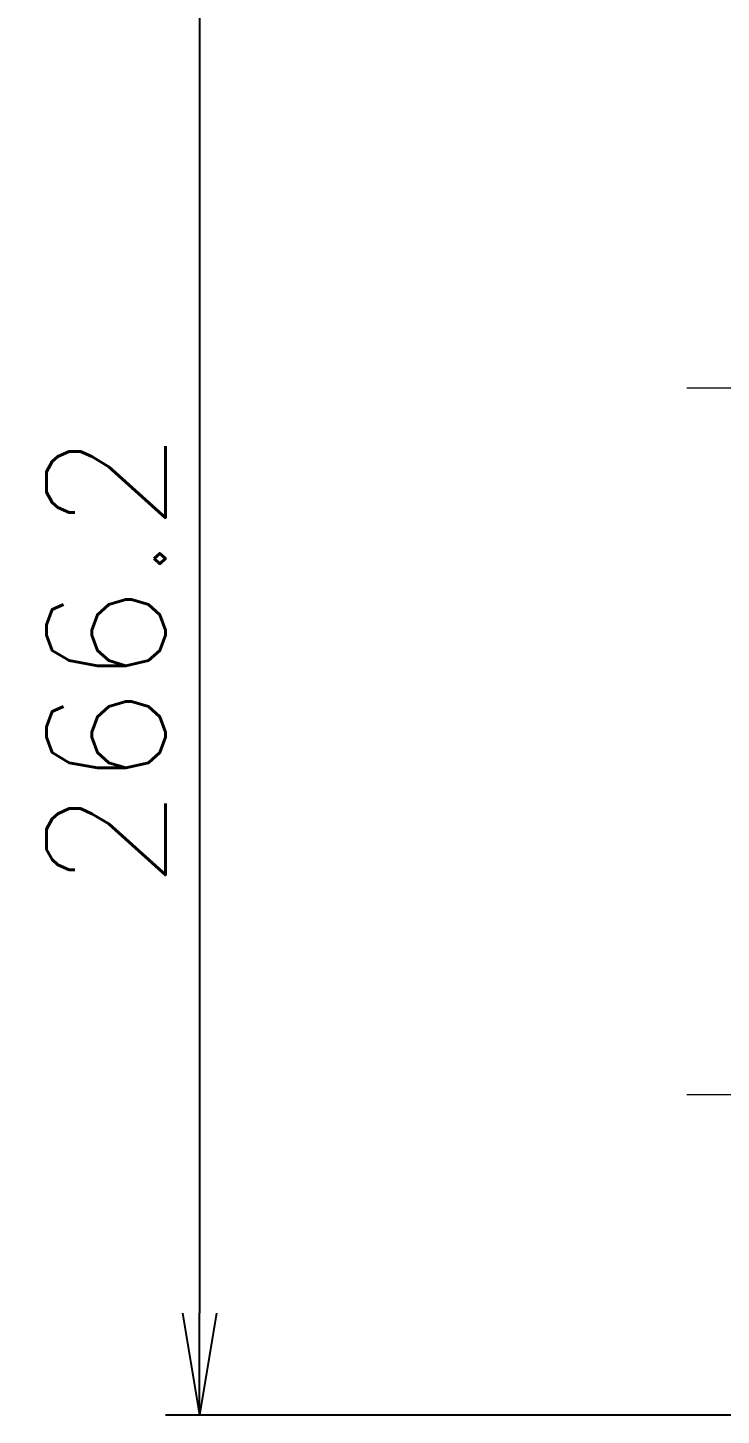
# Model space of a CAD drawing. Header units: millimetres. Extents: x 9439 to 18429, y 1498 to 3280.
# Drawn here: x 10633.7 to 10756, y 2668.5 to 2913.2 of the extents above; entities that cross this region are included whole.
import ezdxf

# ---------------------------------------------------------------- set-up
doc = ezdxf.new("R2010")
doc.units = ezdxf.units.MM
doc.linetypes.add('CENTER-HOKUTO', pattern=[23, 20, -1, 1, -1])
doc.layers.add('AM_7', color=2, linetype='CENTER-HOKUTO', lineweight=30)
doc.layers.add('word_dim', color=253, linetype='Continuous')
doc.styles.get("Standard").update_dxf_attribs({"font": 'romans.shx', "bigfont": 'bigfont.shx'})
doc.dimstyles.new('RS1-6', dxfattribs={"dimscale": 6, "dimtxt": 3.5, "dimasz": 3, "dimexe": 1, "dimexo": 0, "dimgap": 1, "dimtad": 3, "dimdsep": 46, "dimtxsty": 'Standard', "dimblk1": 'OPEN', "dimblk2": 'OPEN', "dimsah": 1, "dimcen": 0, "dimclrd": 256, "dimclre": 256, "dimclrt": 3, "dimadec": 0, "dimazin": 0, "dimtfac": 1, "dimtmove": 0, "dimatfit": 3, "dimldrblk": 'OPEN', "dimfxl": 0, "dimtolj": 1, "dimtzin": 0, "dimarcsym": 0})

# ---------------------------------------------------------------- blocks, each defined once
blk = doc.blocks.new('_Open')
at = {"color": 0, "lineweight": -2}
for p, q in [((-1, 0.167), (0, 0)), ((-1, -0.167), (0, 0)), ((0, 0), (-1, 0))]:
    blk.add_line(p, q, dxfattribs=at)
blk = doc.blocks.new('*D270')
at = {"layer": 'DEFPOINTS', "color": 0, "linetype": 'Continuous', "ltscale": 2}
for p in [(10978.51, 2934.66), (10663.97, 2668.46), (10821.51, 2668.46)]:
    blk.add_point(p, dxfattribs=at)
at = {"layer": 'word_dim', "linetype": 'Continuous', "lineweight": -2, "ltscale": 2}
for p, q in [((10978.51, 2934.66), (10657.97, 2934.66)), ((10663.97, 2916.66), (10663.97, 2686.46)), ((10821.51, 2668.46), (10657.97, 2668.46))]:
    blk.add_line(p, q, dxfattribs=at)
at = {"layer": 'word_dim', "linetype": 'Continuous', "lineweight": -2, "ltscale": 2, "xscale": 18, "yscale": 18, "zscale": 18}
for p, rotation in [((10663.97, 2934.66), 90), ((10663.97, 2668.46), 270)]:
    blk.add_blockref('_Open', p, dxfattribs=dict(at, rotation=rotation))
at = {"layer": 'word_dim', "color": 3, "linetype": 'Continuous', "ltscale": 2, "insert": (10647.47, 2801.56), "char_height": 21, "attachment_point": 5, "rotation": 90}
blk.add_mtext('\\A1;266.2', dxfattribs=at)

msp = doc.modelspace()

# ---------------------------------------------------------------- linework, layer by layer
at = {"layer": 'AM_7', "color": 2, "lineweight": 13}
for p, q in [((10749.913, 2849.659), (10865.113, 2849.659)), ((10749.913, 2725.006), (10865.113, 2725.006))]:
    msp.add_line(p, q, dxfattribs=at)

# ---------------------------------------------------------------- dimensions: what is measured, and where the dimension line sits
at = {"layer": 'word_dim', "linetype": 'Continuous', "ltscale": 2}
dim = msp.add_linear_dim(base=(10663.972, 2668.456), p1=(10978.514, 2934.659), p2=(10821.513, 2668.456), angle=90, dimstyle='RS1-6', dxfattribs=at)
dim.commit()
dim.dimension.update_dxf_attribs({"geometry": '*D270', "text_midpoint": (10647.472, 2801.558)})

doc.saveas('drawing.dxf')
